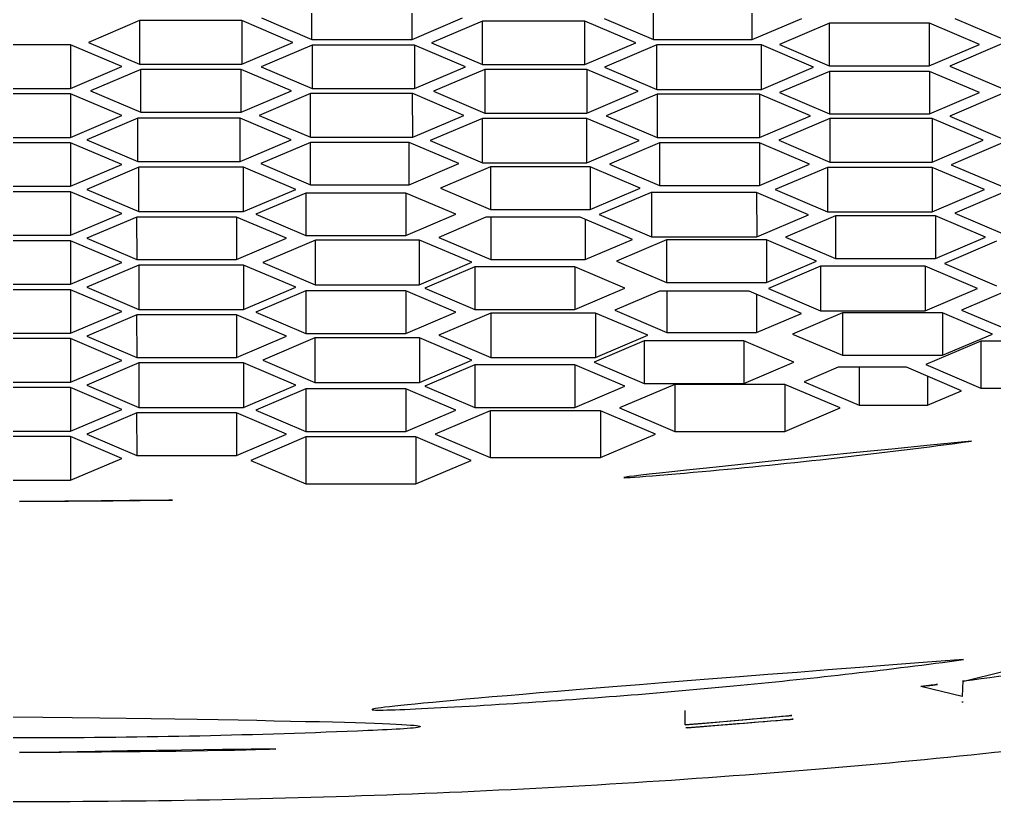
# Model space of a CAD drawing. Extents: x 16296660632 to 16296672714, y -37409619871 to -37409617455.
# Drawn here: x 16296672002.611 to 16296672007.015, y -37409617792.933 to -37409617789.4 of the extents above; entities that cross this region are included whole.
import ezdxf

# ---------------------------------------------------------------- set-up
doc = ezdxf.new("R2010")
doc.units = 0
doc.header["$LTSCALE"] = 10
doc.header["$MEASUREMENT"] = 0
doc.layers.get('0').update_dxf_attribs({"linetype": 'CONTINUOUS'})
doc.layers.add('02___PRT_ALL_AXES', color=7, linetype='CONTINUOUS')

msp = doc.modelspace()

# ---------------------------------------------------------------- linework, layer by layer
at = {"color": 7, "linetype": 'Continuous'}
for p, q in [((16296672003.93083, -37409617789.489807), (16296672003.93074, -37409617789.296806)), ((16296672004.38422, -37409617789.489807), (16296672004.38413, -37409617789.296806)), ((16296672005.473921, -37409617789.490334), (16296672005.473921, -37409617789.300262)), ((16296672005.92041, -37409617789.490334), (16296672005.92041, -37409617789.300262)), ((16296672003.15299, -37409617789.405006), (16296672002.92205, -37409617789.503326)), ((16296672003.152889, -37409617789.405006), (16296672003.15299, -37409617789.601631)), ((16296672003.61487, -37409617789.405006), (16296672003.15299, -37409617789.405006)), ((16296672003.614771, -37409617789.405006), (16296672003.61487, -37409617789.601631)), ((16296672003.84581, -37409617789.503326), (16296672003.61487, -37409617789.405006)), ((16296672003.70414, -37409617789.393311), (16296672003.93083, -37409617789.489807)), ((16296672004.38422, -37409617789.489807), (16296672004.61092, -37409617789.393311)), ((16296672004.70219, -37409617789.407593), (16296672004.471251, -37409617789.505898)), ((16296672004.70219, -37409617789.604202), (16296672004.70219, -37409617789.407593)), ((16296672005.16407, -37409617789.407593), (16296672004.70219, -37409617789.407593)), ((16296672005.16407, -37409617789.604202), (16296672005.16407, -37409617789.407593)), ((16296672005.39501, -37409617789.505898), (16296672005.16407, -37409617789.407593)), ((16296672005.250681, -37409617789.395287), (16296672005.473921, -37409617789.490334)), ((16296672005.92041, -37409617789.490334), (16296672006.14366, -37409617789.395287)), ((16296672006.83527, -37409617789.395287), (16296672007.048161, -37409617789.485924)), ((16296672006.26902, -37409617789.417419), (16296672006.042971, -37409617789.513641)), ((16296672006.26845, -37409617789.417419), (16296672006.26845, -37409617789.609627)), ((16296672006.720539, -37409617789.417419), (16296672006.26902, -37409617789.417419)), ((16296672006.719971, -37409617789.417419), (16296672006.719971, -37409617789.609627)), ((16296672006.94602, -37409617789.513397), (16296672006.720539, -37409617789.417419)), ((16296672003.93083, -37409617789.489807), (16296672004.38422, -37409617789.489807)), ((16296672005.473921, -37409617789.490334), (16296672005.92041, -37409617789.490334)), ((16296672002.84149, -37409617789.514763), (16296672002.37961, -37409617789.514763)), ((16296672002.84149, -37409617789.514763), (16296672002.84149, -37409617789.711372)), ((16296672003.07243, -37409617789.613068), (16296672002.84149, -37409617789.514763)), ((16296672002.92205, -37409617789.503326), (16296672003.15299, -37409617789.601631)), ((16296672003.61487, -37409617789.601631), (16296672003.84581, -37409617789.503326)), ((16296672003.932421, -37409617789.51561), (16296672003.701481, -37409617789.613922)), ((16296672003.93232, -37409617789.51561), (16296672003.932421, -37409617789.712227)), ((16296672004.3943, -37409617789.51561), (16296672003.932421, -37409617789.51561)), ((16296672004.394199, -37409617789.51561), (16296672004.3943, -37409617789.712227)), ((16296672004.62524, -37409617789.613922), (16296672004.3943, -37409617789.51561)), ((16296672004.471251, -37409617789.505898), (16296672004.70219, -37409617789.604202)), ((16296672005.16407, -37409617789.604202), (16296672005.39501, -37409617789.505898)), ((16296672005.489309, -37409617789.514908), (16296672005.253189, -37409617789.615433)), ((16296672005.489309, -37409617789.715927), (16296672005.489309, -37409617789.514908)), ((16296672005.96155, -37409617789.514908), (16296672005.489309, -37409617789.514908)), ((16296672005.96155, -37409617789.715927), (16296672005.96155, -37409617789.514908)), ((16296672006.19767, -37409617789.615433), (16296672005.96155, -37409617789.514908)), ((16296672006.042971, -37409617789.513641), (16296672006.26845, -37409617789.609627)), ((16296672006.719971, -37409617789.609627), (16296672006.94602, -37409617789.513397)), ((16296672007.048161, -37409617789.510498), (16296672006.81337, -37409617789.610451)), ((16296672002.84149, -37409617789.711372), (16296672003.07243, -37409617789.613068)), ((16296672003.158319, -37409617789.626213), (16296672002.93162, -37409617789.72271)), ((16296672003.15299, -37409617789.601631), (16296672003.61487, -37409617789.601631)), ((16296672003.158319, -37409617789.819206), (16296672003.15822, -37409617789.626213)), ((16296672003.61171, -37409617789.626213), (16296672003.158319, -37409617789.626213)), ((16296672003.61171, -37409617789.819206), (16296672003.61161, -37409617789.626213)), ((16296672003.8384, -37409617789.72271), (16296672003.61171, -37409617789.626213)), ((16296672003.701481, -37409617789.613922), (16296672003.932421, -37409617789.712227)), ((16296672004.3943, -37409617789.712227), (16296672004.62524, -37409617789.613922)), ((16296672004.71184, -37409617789.626213), (16296672004.4809, -37409617789.724518)), ((16296672004.70219, -37409617789.604202), (16296672005.16407, -37409617789.604202)), ((16296672004.71174, -37409617789.626213), (16296672004.71184, -37409617789.82283)), ((16296672005.173719, -37409617789.626213), (16296672004.71184, -37409617789.626213)), ((16296672005.17362, -37409617789.626213), (16296672005.173719, -37409617789.82283)), ((16296672005.404659, -37409617789.724518), (16296672005.173719, -37409617789.626213)), ((16296672005.253189, -37409617789.615433), (16296672005.489309, -37409617789.715927)), ((16296672005.96155, -37409617789.715927), (16296672006.19767, -37409617789.615433)), ((16296672006.26845, -37409617789.609627), (16296672006.719971, -37409617789.609627)), ((16296672006.81337, -37409617789.610451), (16296672007.05081, -37409617789.711517)), ((16296672006.26874, -37409617789.634323), (16296672006.042971, -37409617789.730431)), ((16296672006.26873, -37409617789.634323), (16296672006.26873, -37409617789.82653)), ((16296672006.720261, -37409617789.634323), (16296672006.26874, -37409617789.634323)), ((16296672006.720261, -37409617789.634323), (16296672006.720261, -37409617789.82653)), ((16296672006.94602, -37409617789.730431), (16296672006.720261, -37409617789.634323)), ((16296672002.37961, -37409617789.711372), (16296672002.84149, -37409617789.711372)), ((16296672003.932421, -37409617789.712227), (16296672004.3943, -37409617789.712227)), ((16296672005.489309, -37409617789.715927), (16296672005.96155, -37409617789.715927)), ((16296672002.84149, -37409617789.735947), (16296672002.37961, -37409617789.735947)), ((16296672002.84149, -37409617789.735947), (16296672002.84149, -37409617789.932571)), ((16296672003.07243, -37409617789.834259), (16296672002.84149, -37409617789.735947)), ((16296672002.93162, -37409617789.72271), (16296672003.158319, -37409617789.819206)), ((16296672003.61171, -37409617789.819206), (16296672003.8384, -37409617789.72271)), ((16296672003.92457, -37409617789.735184), (16296672003.69363, -37409617789.833504)), ((16296672003.92457, -37409617789.931801), (16296672003.92448, -37409617789.735184)), ((16296672004.38645, -37409617789.735184), (16296672003.92457, -37409617789.735184)), ((16296672004.38645, -37409617789.931801), (16296672004.38636, -37409617789.735184)), ((16296672004.61739, -37409617789.833504), (16296672004.38645, -37409617789.735184)), ((16296672004.4809, -37409617789.724518), (16296672004.71184, -37409617789.82283)), ((16296672005.173719, -37409617789.82283), (16296672005.404659, -37409617789.724518)), ((16296672005.491261, -37409617789.736809), (16296672005.260321, -37409617789.835121)), ((16296672005.491159, -37409617789.736809), (16296672005.491261, -37409617789.933434)), ((16296672005.95314, -37409617789.736809), (16296672005.491261, -37409617789.736809)), ((16296672005.953039, -37409617789.736809), (16296672005.95314, -37409617789.933434)), ((16296672006.18408, -37409617789.835121), (16296672005.95314, -37409617789.736809)), ((16296672006.042971, -37409617789.730431), (16296672006.26873, -37409617789.82653)), ((16296672006.720261, -37409617789.82653), (16296672006.94602, -37409617789.730431)), ((16296672007.048161, -37409617789.736107), (16296672006.81204, -37409617789.836617)), ((16296672002.84149, -37409617789.932571), (16296672003.07243, -37409617789.834259)), ((16296672003.145149, -37409617789.845779), (16296672002.914209, -37409617789.944092)), ((16296672003.145149, -37409617790.042397), (16296672003.14505, -37409617789.845779)), ((16296672003.607031, -37409617789.845779), (16296672003.145149, -37409617789.845779)), ((16296672003.158319, -37409617789.819206), (16296672003.61171, -37409617789.819206)), ((16296672003.607031, -37409617790.042397), (16296672003.60693, -37409617789.845779)), ((16296672003.837971, -37409617789.944092), (16296672003.607031, -37409617789.845779)), ((16296672003.69363, -37409617789.833504), (16296672003.92457, -37409617789.931801)), ((16296672004.38645, -37409617789.931801), (16296672004.61739, -37409617789.833504)), ((16296672004.701481, -37409617789.846863), (16296672004.465361, -37409617789.947357)), ((16296672004.701481, -37409617790.047882), (16296672004.70138, -37409617789.846863)), ((16296672005.173719, -37409617789.846863), (16296672004.701481, -37409617789.846863)), ((16296672004.71184, -37409617789.82283), (16296672005.173719, -37409617789.82283)), ((16296672005.173719, -37409617790.047882), (16296672005.17362, -37409617789.846863)), ((16296672005.40984, -37409617789.947357), (16296672005.173719, -37409617789.846863)), ((16296672005.260321, -37409617789.835121), (16296672005.491261, -37409617789.933434)), ((16296672005.95314, -37409617789.933434), (16296672006.18408, -37409617789.835121)), ((16296672006.270679, -37409617789.847397), (16296672006.03974, -37409617789.945717)), ((16296672006.26873, -37409617789.82653), (16296672006.720261, -37409617789.82653)), ((16296672006.27059, -37409617789.847397), (16296672006.270679, -37409617790.044022)), ((16296672006.732559, -37409617789.847397), (16296672006.270679, -37409617789.847397)), ((16296672006.73247, -37409617789.847397), (16296672006.732559, -37409617790.044022)), ((16296672006.963499, -37409617789.945717), (16296672006.732559, -37409617789.847397)), ((16296672006.81204, -37409617789.836617), (16296672007.048161, -37409617789.937134)), ((16296672002.37961, -37409617789.932571), (16296672002.84149, -37409617789.932571)), ((16296672003.92457, -37409617789.931801), (16296672004.38645, -37409617789.931801)), ((16296672005.491261, -37409617789.933434), (16296672005.95314, -37409617789.933434)), ((16296672002.84149, -37409617789.957153), (16296672002.37961, -37409617789.957153)), ((16296672002.84149, -37409617789.957153), (16296672002.84149, -37409617790.153763)), ((16296672003.07243, -37409617790.055458), (16296672002.84149, -37409617789.957153)), ((16296672002.914209, -37409617789.944092), (16296672003.145149, -37409617790.042397)), ((16296672003.607031, -37409617790.042397), (16296672003.837971, -37409617789.944092)), ((16296672003.92457, -37409617789.956383), (16296672003.70133, -37409617790.051407)), ((16296672003.92457, -37409617790.146446), (16296672003.92448, -37409617789.956383)), ((16296672004.371059, -37409617789.956383), (16296672003.92457, -37409617789.956383)), ((16296672004.371059, -37409617790.146446), (16296672004.37097, -37409617789.956383)), ((16296672004.594311, -37409617790.051407), (16296672004.371059, -37409617789.956383)), ((16296672004.465361, -37409617789.947357), (16296672004.701481, -37409617790.047882)), ((16296672005.173719, -37409617790.047882), (16296672005.40984, -37409617789.947357)), ((16296672005.501619, -37409617789.957451), (16296672005.27586, -37409617790.053558)), ((16296672005.50152, -37409617789.957451), (16296672005.501619, -37409617790.149658)), ((16296672005.95314, -37409617789.957451), (16296672005.501619, -37409617789.957451)), ((16296672005.953039, -37409617789.957451), (16296672005.95314, -37409617790.149658)), ((16296672006.1789, -37409617790.053558), (16296672005.95314, -37409617789.957451)), ((16296672006.03974, -37409617789.945717), (16296672006.270679, -37409617790.044022)), ((16296672006.732559, -37409617790.044022), (16296672006.963499, -37409617789.945717)), ((16296672007.05011, -37409617789.958), (16296672006.81917, -37409617790.056313)), ((16296672002.84149, -37409617790.153763), (16296672003.07243, -37409617790.055458)), ((16296672003.150181, -37409617790.066978), (16296672002.914061, -37409617790.167488)), ((16296672003.145149, -37409617790.042397), (16296672003.607031, -37409617790.042397)), ((16296672003.150181, -37409617790.268013), (16296672003.15008, -37409617790.066978)), ((16296672003.622419, -37409617790.066978), (16296672003.150181, -37409617790.066978)), ((16296672003.622419, -37409617790.268013), (16296672003.62232, -37409617790.066978)), ((16296672003.85854, -37409617790.167488), (16296672003.622419, -37409617790.066978)), ((16296672003.70133, -37409617790.051407), (16296672003.92457, -37409617790.146446)), ((16296672004.371059, -37409617790.146446), (16296672004.594311, -37409617790.051407)), ((16296672004.73773, -37409617790.065842), (16296672004.51169, -37409617790.162071)), ((16296672004.701481, -37409617790.047882), (16296672005.173719, -37409617790.047882)), ((16296672004.73735, -37409617790.065842), (16296672004.73745, -37409617790.258171)), ((16296672005.18869, -37409617790.065842), (16296672004.73773, -37409617790.065842)), ((16296672005.188311, -37409617790.065842), (16296672005.1884, -37409617790.258171)), ((16296672005.41445, -37409617790.161949), (16296672005.18869, -37409617790.065842)), ((16296672005.27586, -37409617790.053558), (16296672005.501619, -37409617790.149658)), ((16296672005.95314, -37409617790.149658), (16296672006.1789, -37409617790.053558)), ((16296672006.26033, -37409617790.068047), (16296672006.02421, -37409617790.168556)), ((16296672006.260229, -37409617790.068047), (16296672006.26033, -37409617790.269073)), ((16296672006.732559, -37409617790.068047), (16296672006.26033, -37409617790.068047)), ((16296672006.270679, -37409617790.044022), (16296672006.732559, -37409617790.044022)), ((16296672006.73246, -37409617790.068047), (16296672006.732559, -37409617790.269073)), ((16296672006.968679, -37409617790.168556), (16296672006.732559, -37409617790.068047)), ((16296672006.81917, -37409617790.056313), (16296672007.05011, -37409617790.154617)), ((16296672002.37961, -37409617790.153763), (16296672002.84149, -37409617790.153763)), ((16296672003.92457, -37409617790.146446), (16296672004.371059, -37409617790.146446)), ((16296672004.51169, -37409617790.162071), (16296672004.73745, -37409617790.258171)), ((16296672005.1884, -37409617790.258171), (16296672005.41445, -37409617790.161949)), ((16296672005.501619, -37409617790.149658), (16296672005.95314, -37409617790.149658)), ((16296672002.84149, -37409617790.178337), (16296672002.37961, -37409617790.178337)), ((16296672002.84149, -37409617790.178337), (16296672002.84149, -37409617790.374962)), ((16296672003.07243, -37409617790.276649), (16296672002.84149, -37409617790.178337)), ((16296672002.914061, -37409617790.167488), (16296672003.150181, -37409617790.268013)), ((16296672003.622419, -37409617790.268013), (16296672003.85854, -37409617790.167488)), ((16296672003.903709, -37409617790.184189), (16296672003.67823, -37409617790.280167)), ((16296672004.355801, -37409617790.184189), (16296672003.903709, -37409617790.184189)), ((16296672003.9039, -37409617790.184189), (16296672003.903999, -37409617790.376266)), ((16296672004.58156, -37409617790.280296), (16296672004.355801, -37409617790.184189)), ((16296672004.355989, -37409617790.184189), (16296672004.356091, -37409617790.376266)), ((16296672005.464041, -37409617790.181419), (16296672005.22925, -37409617790.281357)), ((16296672005.938931, -37409617790.181419), (16296672005.464041, -37409617790.181419)), ((16296672005.465269, -37409617790.181412), (16296672005.46537, -37409617790.381882)), ((16296672006.175051, -37409617790.281929), (16296672005.938931, -37409617790.181419)), ((16296672005.940161, -37409617790.181412), (16296672005.94026, -37409617790.381882)), ((16296672006.02421, -37409617790.168556), (16296672006.26033, -37409617790.269073)), ((16296672006.732559, -37409617790.269073), (16296672006.968679, -37409617790.168556)), ((16296672007.060459, -37409617790.178642), (16296672006.8347, -37409617790.27475)), ((16296672002.84149, -37409617790.374962), (16296672003.07243, -37409617790.276649)), ((16296672003.13983, -37409617790.29258), (16296672002.914061, -37409617790.388687)), ((16296672003.13973, -37409617790.29258), (16296672003.13982, -37409617790.484787)), ((16296672003.591351, -37409617790.29258), (16296672003.13983, -37409617790.29258)), ((16296672003.150181, -37409617790.268013), (16296672003.622419, -37409617790.268013)), ((16296672003.591249, -37409617790.29258), (16296672003.591351, -37409617790.484787)), ((16296672003.81711, -37409617790.388687), (16296672003.591351, -37409617790.29258)), ((16296672003.67823, -37409617790.280167), (16296672003.903999, -37409617790.376266)), ((16296672004.356091, -37409617790.376266), (16296672004.58156, -37409617790.280296)), ((16296672004.716869, -37409617790.293663), (16296672004.503981, -37409617790.384277)), ((16296672005.142639, -37409617790.293663), (16296672004.716869, -37409617790.293663)), ((16296672004.73745, -37409617790.258171), (16296672005.1884, -37409617790.258171)), ((16296672004.740009, -37409617790.29364), (16296672004.740101, -37409617790.484787)), ((16296672005.378759, -37409617790.394173), (16296672005.142639, -37409617790.293663)), ((16296672005.22925, -37409617790.281357), (16296672005.46537, -37409617790.381882)), ((16296672005.94026, -37409617790.381882), (16296672006.175051, -37409617790.281929)), ((16296672006.296579, -37409617790.287041), (16296672006.07082, -37409617790.383141)), ((16296672006.26033, -37409617790.269073), (16296672006.732559, -37409617790.269073)), ((16296672006.29648, -37409617790.287041), (16296672006.296579, -37409617790.479248)), ((16296672006.7481, -37409617790.287041), (16296672006.296579, -37409617790.287041)), ((16296672006.747999, -37409617790.287041), (16296672006.7481, -37409617790.479248)), ((16296672006.97386, -37409617790.383141), (16296672006.7481, -37409617790.287041)), ((16296672006.8347, -37409617790.27475), (16296672007.060459, -37409617790.370857)), ((16296672005.165791, -37409617790.303497), (16296672005.16588, -37409617790.484787)), ((16296672002.37961, -37409617790.374962), (16296672002.84149, -37409617790.374962)), ((16296672003.903999, -37409617790.376266), (16296672004.356091, -37409617790.376266)), ((16296672005.46537, -37409617790.381882), (16296672005.94026, -37409617790.381882)), ((16296672002.84149, -37409617790.399544), (16296672002.37961, -37409617790.399544)), ((16296672002.84149, -37409617790.399544), (16296672002.84149, -37409617790.596153)), ((16296672003.07243, -37409617790.497849), (16296672002.84149, -37409617790.399544)), ((16296672002.914061, -37409617790.388687), (16296672003.13982, -37409617790.484787)), ((16296672003.591351, -37409617790.484787), (16296672003.81711, -37409617790.388687)), ((16296672003.9478, -37409617790.396568), (16296672003.71035, -37409617790.497643)), ((16296672003.946369, -37409617790.396568), (16296672003.94647, -37409617790.59816)), ((16296672004.417379, -37409617790.396568), (16296672003.9478, -37409617790.396568)), ((16296672004.415951, -37409617790.396568), (16296672004.41605, -37409617790.59816)), ((16296672004.6535, -37409617790.497078), (16296672004.417379, -37409617790.396568)), ((16296672004.503981, -37409617790.384277), (16296672004.740101, -37409617790.484787)), ((16296672005.16588, -37409617790.484787), (16296672005.378759, -37409617790.394173)), ((16296672005.53269, -37409617790.395432), (16296672005.306931, -37409617790.491539)), ((16296672005.5326, -37409617790.395432), (16296672005.53269, -37409617790.587639)), ((16296672005.984209, -37409617790.395432), (16296672005.53269, -37409617790.395432)), ((16296672005.984119, -37409617790.395432), (16296672005.984209, -37409617790.587639)), ((16296672006.20997, -37409617790.491539), (16296672005.984209, -37409617790.395432)), ((16296672006.07082, -37409617790.383141), (16296672006.296579, -37409617790.479248)), ((16296672006.7481, -37409617790.479248), (16296672006.97386, -37409617790.383141)), ((16296672007.02421, -37409617790.402046), (16296672006.78809, -37409617790.502563)), ((16296672002.84149, -37409617790.596153), (16296672003.07243, -37409617790.497849)), ((16296672003.150181, -37409617790.509369), (16296672002.914061, -37409617790.609879)), ((16296672003.13982, -37409617790.484787), (16296672003.591351, -37409617790.484787)), ((16296672003.15008, -37409617790.509369), (16296672003.150181, -37409617790.710403)), ((16296672003.622419, -37409617790.509369), (16296672003.150181, -37409617790.509369)), ((16296672003.62232, -37409617790.509369), (16296672003.622419, -37409617790.710403)), ((16296672003.85854, -37409617790.609879), (16296672003.622419, -37409617790.509369)), ((16296672003.71035, -37409617790.497643), (16296672003.94647, -37409617790.59816)), ((16296672004.41605, -37409617790.59816), (16296672004.6535, -37409617790.497078)), ((16296672004.740101, -37409617790.484787), (16296672005.16588, -37409617790.484787)), ((16296672005.306931, -37409617790.491539), (16296672005.53269, -37409617790.587639)), ((16296672005.984209, -37409617790.587639), (16296672006.20997, -37409617790.491539)), ((16296672006.296579, -37409617790.479248), (16296672006.7481, -37409617790.479248)), ((16296672006.78809, -37409617790.502563), (16296672007.02421, -37409617790.603073)), ((16296672004.667601, -37409617790.518188), (16296672004.441839, -37409617790.614288)), ((16296672004.6675, -37409617790.518188), (16296672004.667601, -37409617790.710403)), ((16296672005.11912, -37409617790.518188), (16296672004.667601, -37409617790.518188)), ((16296672005.11902, -37409617790.518188), (16296672005.11912, -37409617790.710403)), ((16296672005.344879, -37409617790.614288), (16296672005.11912, -37409617790.518188)), ((16296672006.22925, -37409617790.514847), (16296672005.99313, -37409617790.615356)), ((16296672006.229151, -37409617790.514847), (16296672006.22925, -37409617790.715874)), ((16296672006.70149, -37409617790.514847), (16296672006.22925, -37409617790.514847)), ((16296672006.701389, -37409617790.514847), (16296672006.70149, -37409617790.715874)), ((16296672006.937611, -37409617790.615356), (16296672006.70149, -37409617790.514847)), ((16296672002.37961, -37409617790.596153), (16296672002.84149, -37409617790.596153)), ((16296672003.94647, -37409617790.59816), (16296672004.41605, -37409617790.59816)), ((16296672005.53269, -37409617790.587639), (16296672005.984209, -37409617790.587639)), ((16296672002.84149, -37409617790.620743), (16296672002.37961, -37409617790.620743)), ((16296672002.84149, -37409617790.620743), (16296672002.84149, -37409617790.817352)), ((16296672003.07243, -37409617790.71904), (16296672002.84149, -37409617790.620743)), ((16296672002.914061, -37409617790.609879), (16296672003.150181, -37409617790.710403)), ((16296672003.622419, -37409617790.710403), (16296672003.85854, -37409617790.609879)), ((16296672003.903709, -37409617790.626579), (16296672003.67795, -37409617790.722687)), ((16296672003.90362, -37409617790.626579), (16296672003.903709, -37409617790.818787)), ((16296672004.35523, -37409617790.626579), (16296672003.903709, -37409617790.626579)), ((16296672004.355141, -37409617790.626579), (16296672004.35523, -37409617790.818787)), ((16296672004.580999, -37409617790.722687), (16296672004.35523, -37409617790.626579)), ((16296672004.441839, -37409617790.614288), (16296672004.667601, -37409617790.710403)), ((16296672005.11912, -37409617790.710403), (16296672005.344879, -37409617790.614288)), ((16296672005.501471, -37409617790.627647), (16296672005.298941, -37409617790.713867)), ((16296672005.90653, -37409617790.627647), (16296672005.501471, -37409617790.627647)), ((16296672005.534969, -37409617790.627647), (16296672005.535061, -37409617790.814377)), ((16296672006.142651, -37409617790.728157), (16296672005.90653, -37409617790.627647)), ((16296672005.940029, -37409617790.641907), (16296672005.940121, -37409617790.814377)), ((16296672005.99313, -37409617790.615356), (16296672006.22925, -37409617790.715874)), ((16296672006.70149, -37409617790.715874), (16296672006.937611, -37409617790.615356)), ((16296672007.091539, -37409617790.616631), (16296672006.86578, -37409617790.71273)), ((16296672002.84149, -37409617790.817352), (16296672003.07243, -37409617790.71904)), ((16296672003.150181, -37409617790.710403), (16296672003.622419, -37409617790.710403)), ((16296672003.67795, -37409617790.722687), (16296672003.903709, -37409617790.818787)), ((16296672004.35523, -37409617790.818787), (16296672004.580999, -37409617790.722687)), ((16296672004.740101, -37409617790.726151), (16296672004.503981, -37409617790.826668)), ((16296672004.667601, -37409617790.710403), (16296672005.11912, -37409617790.710403)), ((16296672004.74, -37409617790.726151), (16296672004.740101, -37409617790.927193)), ((16296672005.212339, -37409617790.726151), (16296672004.740101, -37409617790.726151)), ((16296672005.21224, -37409617790.726151), (16296672005.212339, -37409617790.927193)), ((16296672005.44846, -37409617790.826668), (16296672005.212339, -37409617790.726151)), ((16296672005.298941, -37409617790.713867), (16296672005.535061, -37409617790.814377)), ((16296672005.940121, -37409617790.814377), (16296672006.142651, -37409617790.728157)), ((16296672006.32765, -37409617790.725021), (16296672006.101891, -37409617790.821129)), ((16296672006.22925, -37409617790.715874), (16296672006.70149, -37409617790.715874)), ((16296672006.327551, -37409617790.725021), (16296672006.32765, -37409617790.917229)), ((16296672006.779169, -37409617790.725021), (16296672006.32765, -37409617790.725021)), ((16296672006.779079, -37409617790.725021), (16296672006.779169, -37409617790.917229)), ((16296672007.00493, -37409617790.821129), (16296672006.779169, -37409617790.725021)), ((16296672006.86578, -37409617790.71273), (16296672007.091539, -37409617790.808838)), ((16296672003.13982, -37409617790.73497), (16296672002.914061, -37409617790.831078)), ((16296672003.13973, -37409617790.73497), (16296672003.13982, -37409617790.927193)), ((16296672003.591351, -37409617790.73497), (16296672003.13982, -37409617790.73497)), ((16296672003.591249, -37409617790.73497), (16296672003.591351, -37409617790.927193)), ((16296672003.81711, -37409617790.831078), (16296672003.591351, -37409617790.73497)), ((16296672002.37961, -37409617790.817352), (16296672002.84149, -37409617790.817352)), ((16296672003.903709, -37409617790.818787), (16296672004.35523, -37409617790.818787)), ((16296672005.535061, -37409617790.814377), (16296672005.940121, -37409617790.814377)), ((16296672006.101891, -37409617790.821129), (16296672006.32765, -37409617790.917229)), ((16296672006.779169, -37409617790.917229), (16296672007.00493, -37409617790.821129)), ((16296672002.84149, -37409617790.841927), (16296672002.37961, -37409617790.841927)), ((16296672002.84149, -37409617790.841927), (16296672002.84149, -37409617791.038544)), ((16296672003.07243, -37409617790.940239), (16296672002.84149, -37409617790.841927)), ((16296672002.914061, -37409617790.831078), (16296672003.13982, -37409617790.927193)), ((16296672003.591351, -37409617790.927193), (16296672003.81711, -37409617790.831078)), ((16296672003.945141, -37409617790.838959), (16296672003.709021, -37409617790.939468)), ((16296672003.94504, -37409617790.838959), (16296672003.945141, -37409617791.039993)), ((16296672004.417379, -37409617790.838959), (16296672003.945141, -37409617790.838959)), ((16296672004.41728, -37409617790.838959), (16296672004.417379, -37409617791.039993)), ((16296672004.6535, -37409617790.939468), (16296672004.417379, -37409617790.838959)), ((16296672004.503981, -37409617790.826668), (16296672004.740101, -37409617790.927193)), ((16296672005.43148, -37409617790.85218), (16296672005.205721, -37409617790.948288)), ((16296672005.212339, -37409617790.927193), (16296672005.44846, -37409617790.826668)), ((16296672005.431391, -37409617790.85218), (16296672005.43148, -37409617791.044403)), ((16296672005.883011, -37409617790.85218), (16296672005.43148, -37409617790.85218)), ((16296672005.88291, -37409617790.85218), (16296672005.883011, -37409617791.044403)), ((16296672006.10877, -37409617790.948288), (16296672005.883011, -37409617790.85218)), ((16296672006.952789, -37409617790.853104), (16296672006.703899, -37409617790.959053)), ((16296672006.952681, -37409617790.853104), (16296672006.952789, -37409617791.065002)), ((16296672007.45056, -37409617790.853104), (16296672006.952789, -37409617790.853104)), ((16296672002.84149, -37409617791.038544), (16296672003.07243, -37409617790.940239)), ((16296672003.150181, -37409617790.951759), (16296672002.914061, -37409617791.052269)), ((16296672003.13982, -37409617790.927193), (16296672003.591351, -37409617790.927193)), ((16296672003.15008, -37409617790.951759), (16296672003.150181, -37409617791.152786)), ((16296672003.622419, -37409617790.951759), (16296672003.150181, -37409617790.951759)), ((16296672003.62232, -37409617790.951759), (16296672003.622419, -37409617791.152786)), ((16296672003.85854, -37409617791.052269), (16296672003.622419, -37409617790.951759)), ((16296672003.709021, -37409617790.939468), (16296672003.945141, -37409617791.039993)), ((16296672004.417379, -37409617791.039993), (16296672004.6535, -37409617790.939468)), ((16296672004.740101, -37409617790.927193), (16296672005.212339, -37409617790.927193)), ((16296672005.205721, -37409617790.948288), (16296672005.43148, -37409617791.044403)), ((16296672005.883011, -37409617791.044403), (16296672006.10877, -37409617790.948288)), ((16296672006.32765, -37409617790.917229), (16296672006.779169, -37409617790.917229)), ((16296672004.667601, -37409617790.960579), (16296672004.441839, -37409617791.056679)), ((16296672004.6675, -37409617790.960579), (16296672004.667601, -37409617791.152786)), ((16296672005.11912, -37409617790.960579), (16296672004.667601, -37409617790.960579)), ((16296672005.11902, -37409617790.960579), (16296672005.11912, -37409617791.152786)), ((16296672005.344879, -37409617791.056679), (16296672005.11912, -37409617790.960579)), ((16296672006.30884, -37409617790.971336), (16296672006.15461, -37409617791.036987)), ((16296672006.6173, -37409617790.971336), (16296672006.30884, -37409617790.971336)), ((16296672006.40341, -37409617790.971336), (16296672006.4035, -37409617791.142937)), ((16296672006.86618, -37409617791.077293), (16296672006.6173, -37409617790.971336)), ((16296672006.703899, -37409617790.959053), (16296672006.952789, -37409617791.065002)), ((16296672002.37961, -37409617791.038544), (16296672002.84149, -37409617791.038544)), ((16296672003.945141, -37409617791.039993), (16296672004.417379, -37409617791.039993)), ((16296672006.15461, -37409617791.036987), (16296672006.4035, -37409617791.142937)), ((16296672006.711889, -37409617791.011597), (16296672006.71195, -37409617791.142937)), ((16296672002.84149, -37409617791.063133), (16296672002.37961, -37409617791.063133)), ((16296672002.84149, -37409617791.063133), (16296672002.84149, -37409617791.259743)), ((16296672003.07243, -37409617791.16143), (16296672002.84149, -37409617791.063133)), ((16296672002.914061, -37409617791.052269), (16296672003.150181, -37409617791.152786)), ((16296672003.622419, -37409617791.152786), (16296672003.85854, -37409617791.052269)), ((16296672003.903709, -37409617791.06897), (16296672003.67795, -37409617791.165077)), ((16296672003.90361, -37409617791.06897), (16296672003.903709, -37409617791.261177)), ((16296672004.35523, -37409617791.06897), (16296672003.903709, -37409617791.06897)), ((16296672004.355141, -37409617791.06897), (16296672004.35523, -37409617791.261177)), ((16296672004.58099, -37409617791.165077), (16296672004.35523, -37409617791.06897)), ((16296672004.441839, -37409617791.056679), (16296672004.667601, -37409617791.152786)), ((16296672005.11912, -37409617791.152786), (16296672005.344879, -37409617791.056679)), ((16296672005.57023, -37409617791.049278), (16296672005.32135, -37409617791.155228)), ((16296672005.43148, -37409617791.044403), (16296672005.883011, -37409617791.044403)), ((16296672005.570129, -37409617791.049278), (16296672005.57023, -37409617791.261177)), ((16296672006.06801, -37409617791.049278), (16296672005.57023, -37409617791.049278)), ((16296672006.0679, -37409617791.049278), (16296672006.06801, -37409617791.261177)), ((16296672006.316891, -37409617791.155228), (16296672006.06801, -37409617791.049278)), ((16296672006.71195, -37409617791.142937), (16296672006.86618, -37409617791.077293)), ((16296672006.952789, -37409617791.065002), (16296672007.45056, -37409617791.065002)), ((16296672002.84149, -37409617791.259743), (16296672003.07243, -37409617791.16143)), ((16296672003.150181, -37409617791.152786), (16296672003.622419, -37409617791.152786)), ((16296672003.67795, -37409617791.165077), (16296672003.903709, -37409617791.261177)), ((16296672004.35523, -37409617791.261177), (16296672004.58099, -37409617791.165077)), ((16296672004.736971, -37409617791.167519), (16296672004.488079, -37409617791.273468)), ((16296672004.667601, -37409617791.152786), (16296672005.11912, -37409617791.152786)), ((16296672004.73687, -37409617791.167519), (16296672004.736971, -37409617791.379417)), ((16296672005.234751, -37409617791.167519), (16296672004.736971, -37409617791.167519)), ((16296672005.23464, -37409617791.167519), (16296672005.234751, -37409617791.379417)), ((16296672005.483629, -37409617791.273468), (16296672005.234751, -37409617791.167519)), ((16296672005.32135, -37409617791.155228), (16296672005.57023, -37409617791.261177)), ((16296672006.06801, -37409617791.261177), (16296672006.316891, -37409617791.155228)), ((16296672006.4035, -37409617791.142937), (16296672006.71195, -37409617791.142937)), ((16296672003.13982, -37409617791.177361), (16296672002.914061, -37409617791.273468)), ((16296672003.13973, -37409617791.177361), (16296672003.13982, -37409617791.369583)), ((16296672003.591351, -37409617791.177361), (16296672003.13982, -37409617791.177361)), ((16296672003.591249, -37409617791.177361), (16296672003.591351, -37409617791.369583)), ((16296672003.81711, -37409617791.273468), (16296672003.591351, -37409617791.177361)), ((16296672002.37961, -37409617791.259743), (16296672002.84149, -37409617791.259743)), ((16296672003.903709, -37409617791.261177), (16296672004.35523, -37409617791.261177)), ((16296672005.57023, -37409617791.261177), (16296672006.06801, -37409617791.261177)), ((16296672002.84149, -37409617791.284317), (16296672002.37961, -37409617791.284317)), ((16296672002.84149, -37409617791.284317), (16296672002.84149, -37409617791.480927)), ((16296672003.07243, -37409617791.382629), (16296672002.84149, -37409617791.284317)), ((16296672002.914061, -37409617791.273468), (16296672003.13982, -37409617791.369583)), ((16296672003.591351, -37409617791.369583), (16296672003.81711, -37409617791.273468)), ((16296672003.903709, -37409617791.285759), (16296672003.654819, -37409617791.391708)), ((16296672003.903601, -37409617791.285759), (16296672003.903709, -37409617791.49765)), ((16296672004.40148, -37409617791.285759), (16296672003.903709, -37409617791.285759)), ((16296672004.401381, -37409617791.285759), (16296672004.40148, -37409617791.49765)), ((16296672004.65037, -37409617791.391708), (16296672004.40148, -37409617791.285759)), ((16296672004.488079, -37409617791.273468), (16296672004.736971, -37409617791.379417)), ((16296672005.234751, -37409617791.379417), (16296672005.483629, -37409617791.273468)), ((16296672002.84149, -37409617791.480927), (16296672003.07243, -37409617791.382629)), ((16296672003.13982, -37409617791.369583), (16296672003.591351, -37409617791.369583)), ((16296672003.654819, -37409617791.391708), (16296672003.903709, -37409617791.49765)), ((16296672004.40148, -37409617791.49765), (16296672004.65037, -37409617791.391708)), ((16296672004.736971, -37409617791.379417), (16296672005.234751, -37409617791.379417)), ((16296672002.37961, -37409617791.480927), (16296672002.84149, -37409617791.480927)), ((16296672003.903709, -37409617791.49765), (16296672004.40148, -37409617791.49765)), ((16296672006.87097, -37409617792.386597), (16296672006.869061, -37409617792.459251)), ((16296672006.869061, -37409617792.459251), (16296672006.682501, -37409617792.4133)), ((16296672006.872499, -37409617792.483856), (16296672006.867661, -37409617792.484413)), ((16296672005.61697, -37409617792.58725), (16296672005.61697, -37409617792.52224)), ((16296672005.62669, -37409617792.600029), (16296672005.620701, -37409617792.600479))]:
    msp.add_line(p, q, dxfattribs=at)
for centre, radius, start, end in [((16296672003.40288, -37409617765.252808), 27.357782, 276.8850945, 277.2943446), ((16296672003.15284, -37409617762.295837), 30.391476, 274.6506336, 277.0236254), ((16296672003.071251, -37409617758.455978), 34.239546, 274.280239, 276.3659213), ((16296672002.587681, -37409617752.368156), 40.343089, 265.7721464, 270.0324571), ((16296672002.633631, -37409617752.378677), 40.332557, 269.9672151, 274.2472408)]:
    msp.add_arc(centre, radius, start, end, dxfattribs=at)
for points, knots in [([(16296672013.46616, -37409617789.495399), (16296672013.3841, -37409617789.415787), (16296672013.19096, -37409617789.259987), (16296672012.85137, -37409617789.049591), (16296672012.442961, -37409617788.846764), (16296672011.968309, -37409617788.652786), (16296672011.430321, -37409617788.468903), (16296672010.832479, -37409617788.296402), (16296672010.17877, -37409617788.136459), (16296672009.211361, -37409617787.935883), (16296672007.895981, -37409617787.728127), (16296672006.215851, -37409617787.549347), (16296672004.437969, -37409617787.439987), (16296672002.61054, -37409617787.403183), (16296672000.783119, -37409617787.439987), (16296671999.00523, -37409617787.549347), (16296671997.325109, -37409617787.728127), (16296671996.009741, -37409617787.935883), (16296671995.04232, -37409617788.136459), (16296671994.388611, -37409617788.296402), (16296671993.790779, -37409617788.468903), (16296671993.252781, -37409617788.652786), (16296671992.77813, -37409617788.846764), (16296671992.36972, -37409617789.049599), (16296671992.03014, -37409617789.259987), (16296671991.83699, -37409617789.415787), (16296671991.75494, -37409617789.495399)], [0, 0, 0, 0, 0.01530245, 0.03306711, 0.05338385, 0.0762633, 0.10165059, 0.12944682, 0.15951849, 0.19170477, 0.26166257, 0.33765055, 0.41777421, 0.50000012, 0.58222603, 0.66234967, 0.73833764, 0.80829541, 0.84048167, 0.87055332, 0.89834953, 0.9237368, 0.94661622, 0.96693294, 0.98469757, 1, 1, 1, 1]), ([(16296671991.778391, -37409617790.875427), (16296671991.862551, -37409617790.954308), (16296671992.059259, -37409617791.108566), (16296671992.403021, -37409617791.317001), (16296671992.81455, -37409617791.517883), (16296671993.29129, -37409617791.709877), (16296671993.830339, -37409617791.891853), (16296671994.428209, -37409617792.062477), (16296671995.08099, -37409617792.220627), (16296671996.0455, -37409617792.418839), (16296671997.355301, -37409617792.624107), (16296671999.026871, -37409617792.800774), (16296672000.794399, -37409617792.908783), (16296672002.61054, -37409617792.945137), (16296672004.42668, -37409617792.908783), (16296672006.19421, -37409617792.800774), (16296672007.86578, -37409617792.624107), (16296672009.175579, -37409617792.418839), (16296672010.140091, -37409617792.220642), (16296672010.79287, -37409617792.062477), (16296672011.390751, -37409617791.891853), (16296672011.9298, -37409617791.709892), (16296672012.40654, -37409617791.517883), (16296672012.818069, -37409617791.317009), (16296672013.161831, -37409617791.108566), (16296672013.35854, -37409617790.954308), (16296672013.442711, -37409617790.875427)], [0, 0, 0, 0, 0.01548348, 0.03341802, 0.05388341, 0.0768844, 0.10236261, 0.13021796, 0.16031734, 0.19250082, 0.2623699, 0.33817652, 0.41805374, 0.49999971, 0.5819457, 0.66182295, 0.73762962, 0.80749877, 0.83968229, 0.86978171, 0.8976371, 0.92311536, 0.9461164, 0.96658183, 0.98451646, 1, 1, 1, 1]), ([(16296672006.876419, -37409617792.389183), (16296672007.293871, -37409617792.335732), (16296672008.08392, -37409617792.215919), (16296672009.032829, -37409617792.015762), (16296672009.71324, -37409617791.830872), (16296672010.16086, -37409617791.687912), (16296672010.560869, -37409617791.536781), (16296672010.80773, -37409617791.425163), (16296672010.922029, -37409617791.367523)], [0, 0, 0, 0, 0.30139019, 0.57196594, 0.69392508, 0.8061891, 0.90832965, 1, 1, 1, 1]), ([(16296671999.61697, -37409617792.523323), (16296672000.109381, -37409617792.564796), (16296672001.109051, -37409617792.626053), (16296672002.617279, -37409617792.656143), (16296672004.12533, -37409617792.625519), (16296672005.124741, -37409617792.563904), (16296672005.61697, -37409617792.52224)], [0, 0, 0, 0, 0.24681606, 0.50005726, 0.7532696, 1, 1, 1, 1])]:
    msp.add_open_spline(points, degree=3, knots=knots, dxfattribs=at)
at = {"layer": '02___PRT_ALL_AXES', "color": 7, "linetype": 'Continuous'}
msp.add_arc((16296672002.622009, -37409617756.198624), 35.37905, 269.9814219, 272.8931846, dxfattribs=at)
for points, knots in [([(16296672006.910879, -37409617791.305153), (16296672006.50647, -37409617791.360062), (16296672005.67329, -37409617791.452637), (16296672004.83708, -37409617791.510803), (16296672004.40777, -37409617791.532578)], [0, 0, 0, 0, 0.48702838, 1, 1, 1, 1]), ([(16296672006.874281, -37409617792.291786), (16296672006.53961, -37409617792.336777), (16296672005.85268, -37409617792.415169), (16296672004.43199, -37409617792.527168), (16296672003.34428, -37409617792.559731), (16296672002.61055, -37409617792.559731)], [0, 0, 0, 0, 0.23698624, 0.48506967, 1, 1, 1, 1])]:
    msp.add_open_spline(points, degree=3, knots=knots, dxfattribs=at)

doc.saveas('drawing.dxf')
